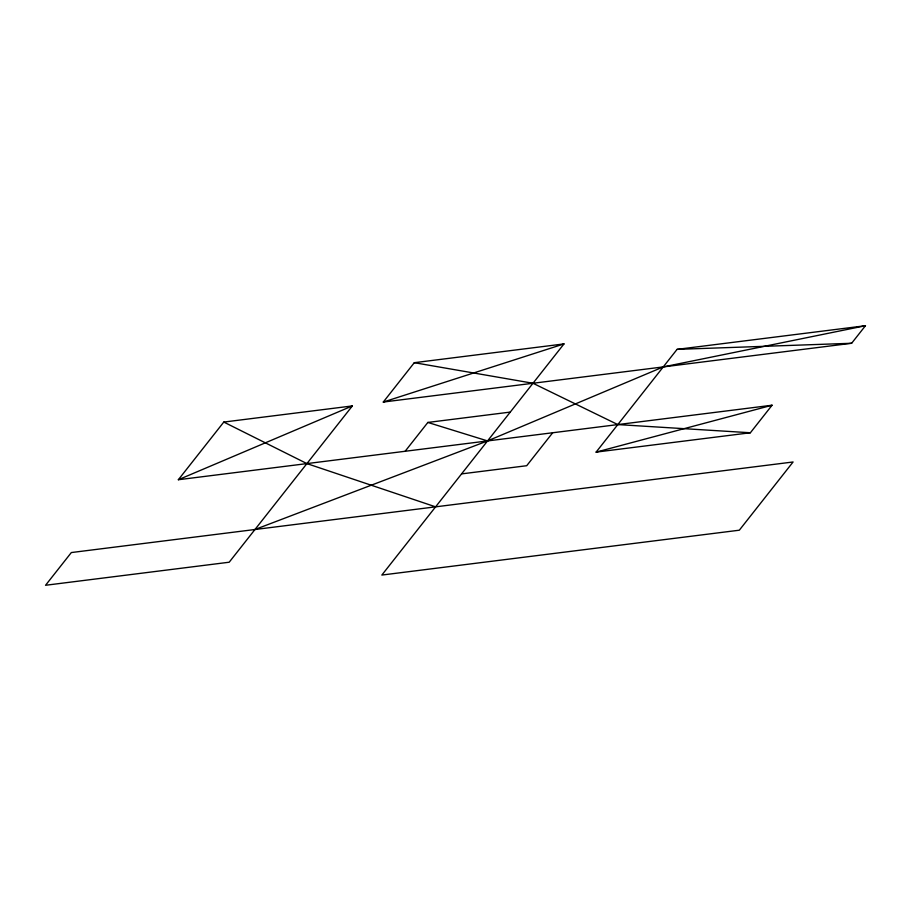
<?xml version="1.0" encoding="UTF-8"?>
<svg xmlns="http://www.w3.org/2000/svg" width="911" height="911" viewBox="0 0 911 911"><rect width="100%" height="100%" fill="white"/><g stroke="black" fill="none" stroke-linecap="round" stroke-linejoin="round"><path stroke-width="1.37" d="M178.351 479.733L223.787 422.066L352.352 405.93L229.185 562.224L45.55 585.272L71.331 552.556L793.082 461.979L739.322 530.202L381.846 575.057L563.989 343.914L414.3 362.692L383.292 402.047L851.626 343.276L865.45 325.728L677.078 349.368L596.113 452.118L750.379 432.759L772.072 405.224L178.351 479.733L352.352 405.93M405.133 451.275L427.863 422.442L510.262 412.091M552.681 432.759L526.706 465.715L461.57 473.891M254.966 529.507L487.544 440.924L663.254 366.917L865.45 325.728M383.292 402.047L563.989 343.914M596.113 452.118L772.072 405.224M677.078 349.368L851.626 343.276M750.379 432.759L617.806 424.583L532.981 383.269L414.3 362.692M427.863 422.442L487.544 440.924M435.606 506.846L306.905 463.597L223.787 422.066"/></g></svg>
